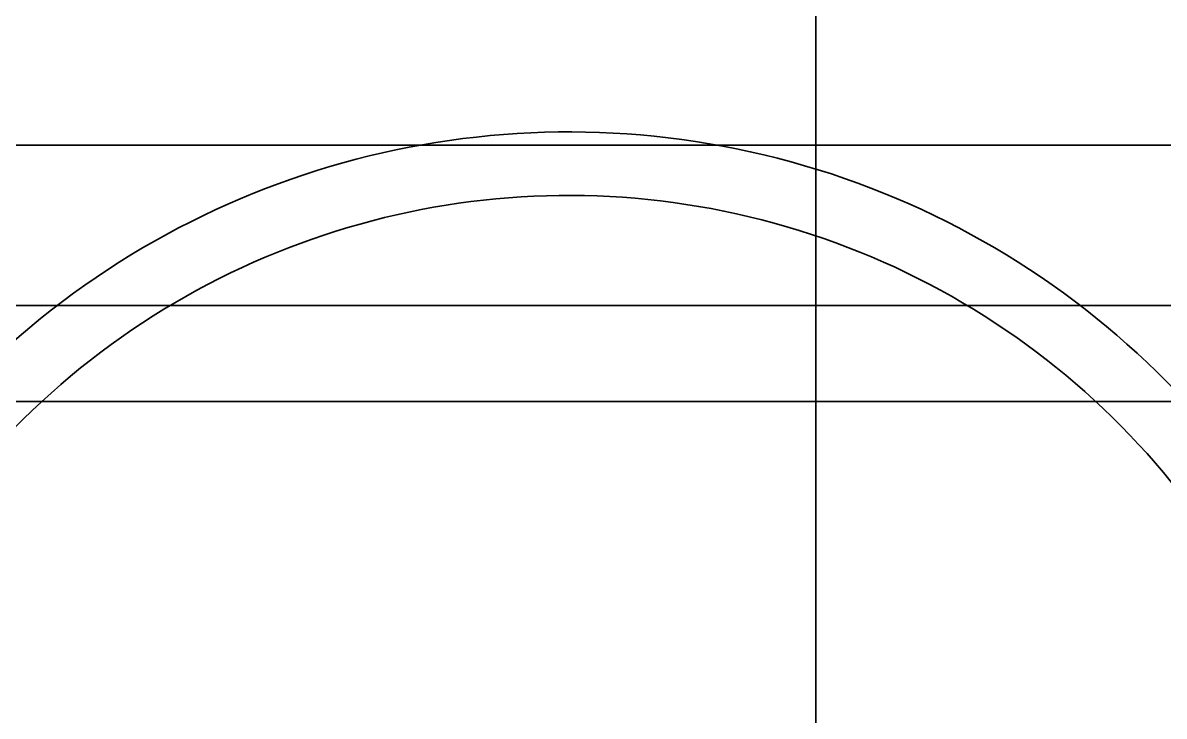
# Model space of a CAD drawing. Header units: millimetres. Extents: x -431 to 3717, y -325 to 2729.
# Drawn here: x 1370.78 to 1386.95, y 493.62 to 503.45 of the extents above; entities that cross this region are included whole.
import ezdxf

# ---------------------------------------------------------------- set-up
doc = ezdxf.new("R2010")
doc.units = ezdxf.units.MM

msp = doc.modelspace()

# ---------------------------------------------------------------- linework, layer by layer
at = {"color": 7, "linetype": 'Continuous', "lineweight": 35}
for p, q in [((1382.015, 593.2), (1382.015, 478)), ((1382.015, 593.2), (1382.015, 478)), ((1338.515, 501.711), (1418.515, 501.711)), ((1338.515, 499.441), (1418.515, 499.441)), ((1338.515, 498.08), (1418.515, 498.08)), ((1338.515, 498.08), (1418.515, 498.08))]:
    msp.add_line(p, q, dxfattribs=at)
for radius, start, end in [(24.5, 314.6585, 134.6585), (24.5, 314.6585, 134.6585), (21.5, 314.6585, 134.2993), (18.5, 314.9113, 134.6585), (24.5, 134.6585, 314.6585), (24.5, 134.6585, 314.6585), (21.5, 134.6585, 314.2993), (18.5, 134.9113, 314.6585), (11.9, 314.6585, 134.6585), (11, 314.6585, 134.6585), (11, 314.6585, 134.6585), (11.9, 134.6585, 314.6585), (11, 134.6585, 314.6585), (11, 134.6585, 314.6585)]:
    msp.add_arc((1378.515, 490), radius, start, end, dxfattribs=at)

doc.saveas('drawing.dxf')
